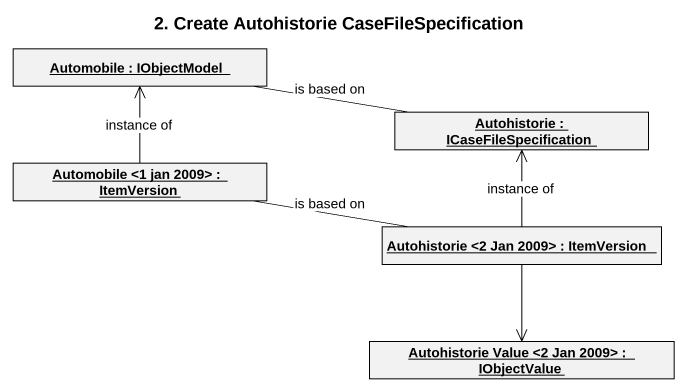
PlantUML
@startuml
title 2. Create Autohistorie CaseFileSpecification
hide circle
hide empty members
object "Automobile : IObjectModel" as Automobile
object "Autohistorie : ICaseFileSpecification" as Autohistorie
object "Automobile <1 jan 2009> : ItemVersion" as Automobile_1_jan_2009
object "Autohistorie <2 Jan 2009> : ItemVersion" as Autohistorie_2_Jan_2009
object "Autohistorie Value <2 Jan 2009> : IObjectValue" as Autohistorie_Value_2_Jan
Autohistorie -left- Automobile : is based on
Automobile_1_jan_2009 -up-> Automobile : instance of
Autohistorie_2_Jan_2009 -up-> Autohistorie : instance of
Autohistorie_2_Jan_2009 -left- Automobile_1_jan_2009 : is based on
Autohistorie_2_Jan_2009 --> Autohistorie_Value_2_Jan
@enduml
